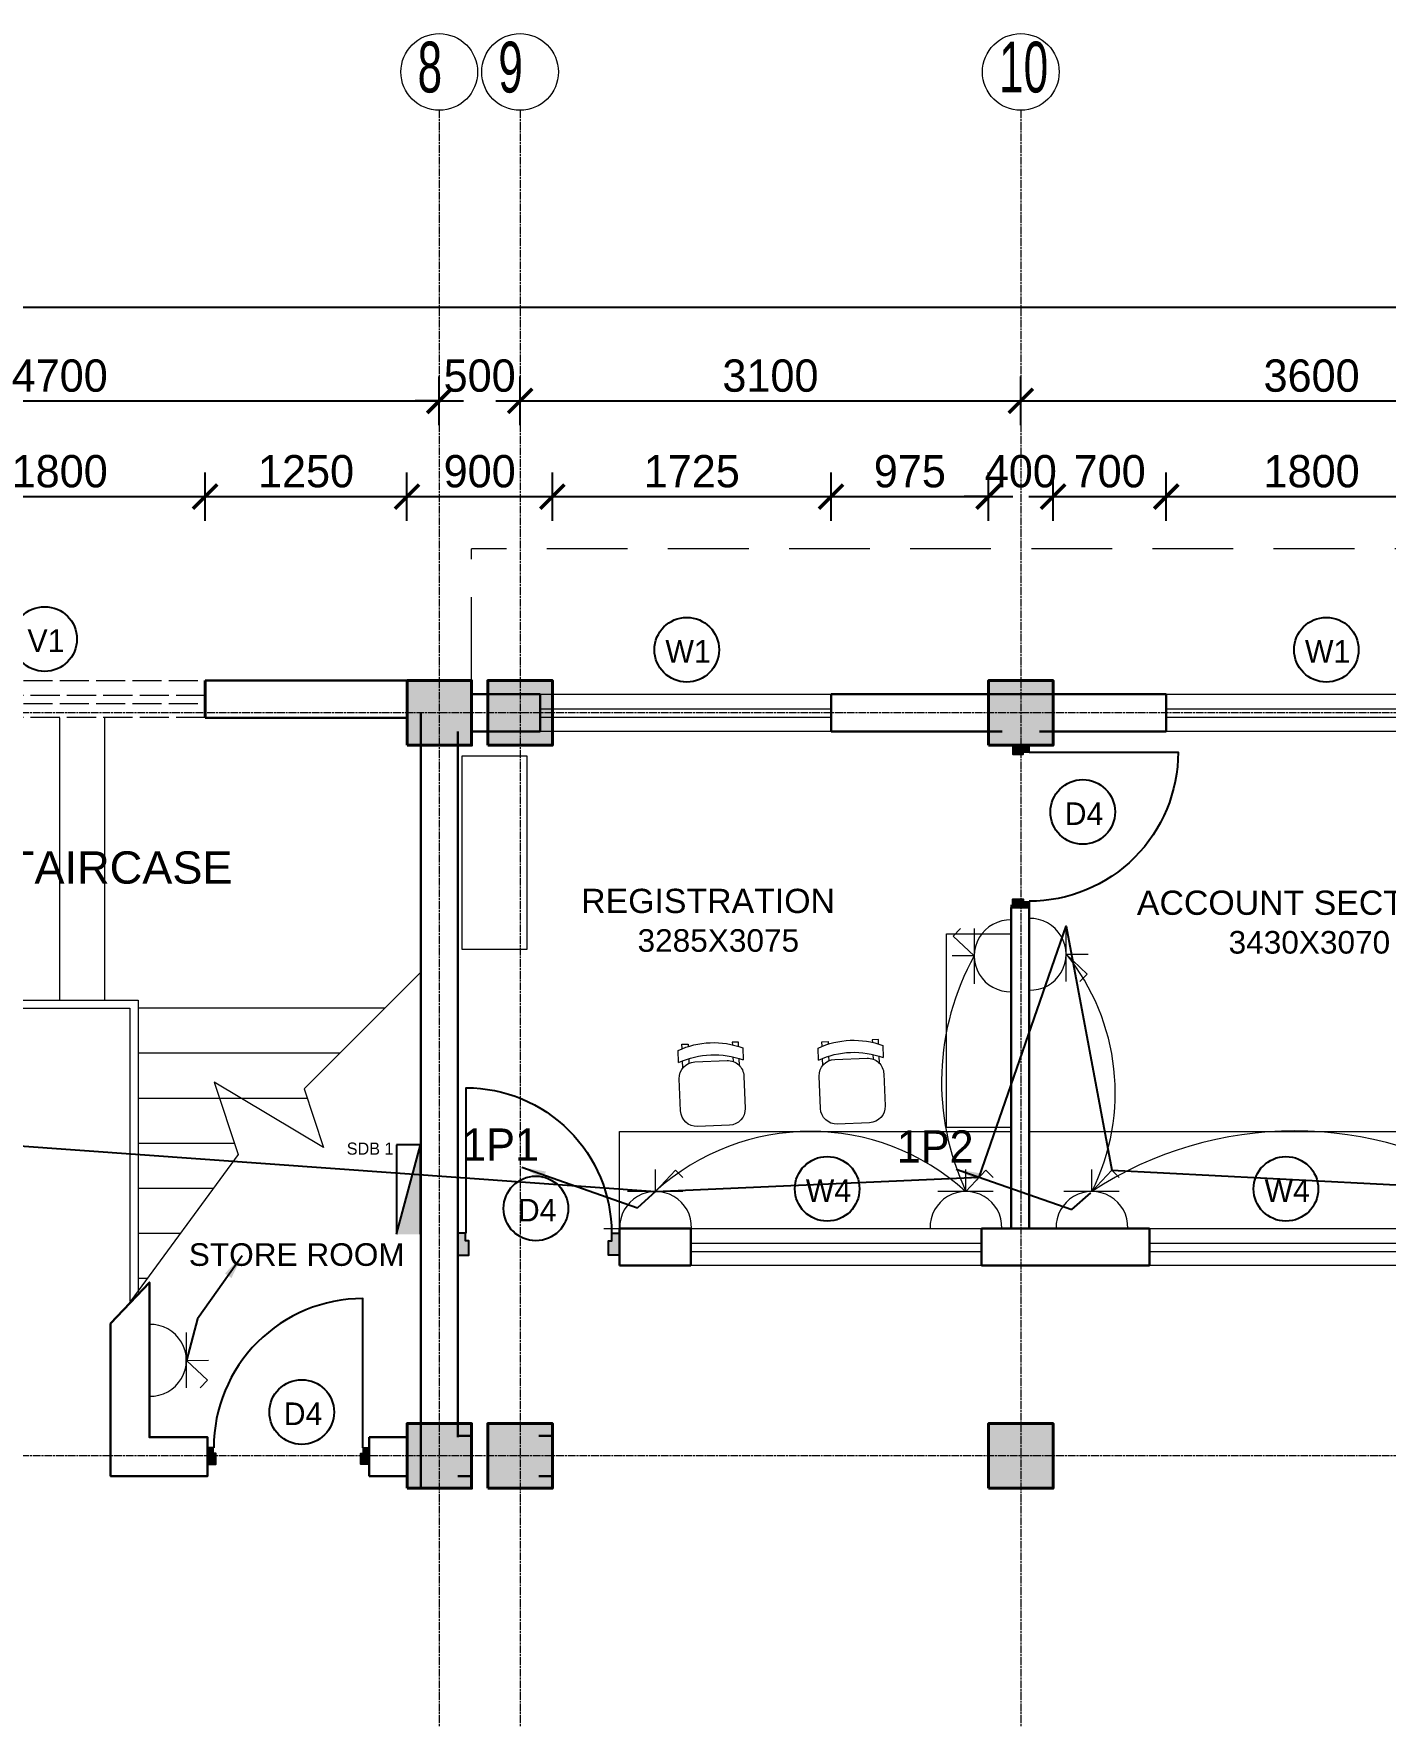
# Model space of a CAD drawing. Header units: inches. Extents: x -3071 to 2534411, y -17796 to 388172.
# Drawn here: x 1632490 to 1640858, y 306483 to 316900 of the extents above; entities that cross this region are included whole.
import ezdxf
from ezdxf.enums import TextEntityAlignment as Align

# ---------------------------------------------------------------- set-up
doc = ezdxf.new("R2010")
doc.units = ezdxf.units.IN
doc.header["$MEASUREMENT"] = 0
for name, pattern in [('ACAD_ISO08W100', [36, 24, -3, 6, -3]), ('DASHED', [0.75, 0.5, -0.25]), ('Hidden', [15, 12, -3])]:
    doc.linetypes.add(name, pattern=pattern)
for name, color, linetype, lineweight in [('001-Archi- door window elevation', 92, 'Continuous', 25), ('001-Archi-Opening Tags', 14, 'Continuous', 25), ('002-Archi- Opening', 90, 'Continuous', 25), ('4 DB BOXES', 3, 'Continuous', 25), ('5 DB BOXES', 3, 'Continuous', 25), ('A .09 overhang', 1, 'Continuous', 9), ('A .4 col', 5, 'Continuous', 40), ('A 0.09 Furniture', 30, 'Continuous', 5), ('A 0.13 dw', 3, 'Continuous', 13), ('A 0.13 IND DIM', 240, 'Continuous', 13), ('A 0.40 wall', 160, 'Continuous', 40), ('cen', 50, 'ACAD_ISO08W100', 5), ('DIM', 161, 'Continuous', 15), ('dotted line', 1, 'DASHED', 9), ('Grid Tag', 6, 'Continuous', 20), ('p1 walls stone outline', 4, 'Continuous', 30), ('Power Sockets City supply', 141, 'Continuous', 13), ('text', 7, 'Continuous', 25), ('v1 windows', 152, 'Continuous', 20)]:
    doc.layers.add(name, color=color, linetype=linetype, lineweight=lineweight)
doc.layers.add('Wires', color=1, linetype='Continuous')
doc.styles.add('AERIAL', font='arial.ttf', dxfattribs={"height": 10})
doc.styles.add('Archi 100', font='GOTHIC.TTF', dxfattribs={"height": 200})
doc.styles.add('CG', font='GOTHIC.TTF', dxfattribs={"height": 40})
doc.styles.get("Standard").update_dxf_attribs({"font": 'GOTHIC.TTF'})
doc.dimstyles.new('Archi 100', dxfattribs={"dimtxt": 200, "dimasz": 150, "dimexe": 150, "dimexo": 300, "dimgap": 50, "dimtad": 1, "dimdec": 0, "dimrnd": 5, "dimzin": 0, "dimdsep": 46, "dimtxsty": 'Archi 100', "dimblk": 'ARCHTICK', "dimcen": 0.09, "dimdle": 150, "dimclrd": 256, "dimclre": 256, "dimclrt": 256, "dimadec": 0, "dimazin": 0, "dimtfac": 1, "dimtdec": 0, "dimtix": 1, "dimtofl": 0, "dimtmove": 0, "dimatfit": 3, "dimfxl": 150, "dimfxlon": 1, "dimtolj": 1, "dimtzin": 0, "dimlwd": -1, "dimlwe": -1, "dimarcsym": 0})

# ---------------------------------------------------------------- blocks, each defined once
blk = doc.blocks.new('*U654')
at = {"ltscale": 100}
for points in [[(5, 50), (5, -50), (55, -50), (55, 15), (40, 15), (40, 50)], [(995, 50), (995, -50), (945, -50), (945, 15), (960, 15), (960, 50)]]:
    blk.add_hatch(color=256, dxfattribs=at).paths.add_polyline_path(points)
blk.add_lwpolyline([(43, 50), (43, 964, -0.414214), (957, 50)], format="xyb", dxfattribs=at)
for points in [[(5, 50), (5, -50), (55, -50), (55, 15), (40, 15), (40, 50)], [(995, 50), (995, -50), (945, -50), (945, 15), (960, 15), (960, 50)]]:
    blk.add_lwpolyline(points, close=True)
blk = doc.blocks.new('VENT 1800')
at = {"layer": 'A 0.13 dw', "linetype": 'Hidden', "ltscale": 15}
for p, q in [((165850, 199351), (167650, 199351)), ((167650, 199258), (165850, 199258)), ((165850, 199208), (167650, 199208)), ((167650, 199121), (165850, 199121))]:
    blk.add_line(p, q, dxfattribs=at)
at = {"layer": 'A 0.40 wall', "ltscale": 15}
for p, q in [((165850, 199121), (165850, 199351)), ((167650, 199351), (167650, 199121)), ((165850, 199258), (165850, 199208)), ((167650, 199208), (167650, 199258))]:
    blk.add_line(p, q, dxfattribs=at)
blk = doc.blocks.new('W2')
at = {"layer": 'A 0.13 dw'}
for points in [[(143910, 195589), (143910, 195359), (142110, 195359), (142110, 195589)], [(142110, 195446), (143910, 195446), (143910, 195496), (142110, 195496)]]:
    blk.add_lwpolyline(points, close=True, dxfattribs=at)
blk = doc.blocks.new('grid')
at = {"layer": 'Grid Tag', "linetype": 'Continuous', "ltscale": 30}
blk.add_circle((51, 48), 264, dxfattribs=at)
blk.add_attdef('GRID', (-143, -93), '', height=200)
blk = doc.blocks.new('chair ordinary plan')
at = {"linetype": 'Continuous'}
for p, q in [((100, 515), (-100, 515)), ((-200, 415), (-200, 215)), ((200, 215), (200, 415)), ((-200, 115), (-200, 40)), ((-100, 115), (100, 115)), ((200, 40), (200, 115))]:
    blk.add_line(p, q, dxfattribs=at)
for points in [[(-175, 149), (-175, 105)], [(-137, 94), (-137, 122)], [(137, 94), (137, 122)], [(175, 149), (175, 105)], [(-175, 30), (-175, 3), (-137, 3), (-137, 19)], [(175, 30), (175, 3), (137, 3), (137, 19)]]:
    blk.add_lwpolyline(points, dxfattribs=at)
for centre, radius, start, end in [((-100, 415), 100, 90, 180), ((100, 415), 100, 0, 90), ((-100, 215), 100, 180, 270), ((100, 215), 100, 270, 0), ((0, 595), 520, 247.3799, 292.6201), ((0, 520), 520, 247.3799, 292.6201)]:
    blk.add_arc(centre, radius, start, end, dxfattribs=at)
blk = doc.blocks.new('bench 0400 x 1200 plan')
at = {"color": 0, "linetype": 'Continuous'}
blk.add_lwpolyline([(1200, 0), (0, 0), (0, 400), (1200, 400)], close=True, dxfattribs=at)
blk = doc.blocks.new('*U681')
at = {"ltscale": 100}
for points in [[(5, 50), (5, -50), (55, -50), (55, 15), (40, 15), (40, 50)], [(995, 50), (995, -50), (945, -50), (945, 15), (960, 15), (960, 50)]]:
    blk.add_hatch(color=256, dxfattribs=at).paths.add_polyline_path(points)
blk.add_lwpolyline([(43, 50), (43, 964, -0.414214), (957, 50)], format="xyb", dxfattribs=at)
for points in [[(5, 50), (5, -50), (55, -50), (55, 15), (40, 15), (40, 50)], [(995, 50), (995, -50), (945, -50), (945, 15), (960, 15), (960, 50)]]:
    blk.add_lwpolyline(points, close=True)
blk = doc.blocks.new('*U718')
at = {"ltscale": 100}
for points in [[(5, 50), (5, -50), (55, -50), (55, 15), (40, 15), (40, 50)], [(745, 50), (745, -50), (695, -50), (695, 15), (710, 15), (710, 50)]]:
    blk.add_hatch(color=256, dxfattribs=at).paths.add_polyline_path(points)
blk.add_lwpolyline([(43, 50), (43, 716, -0.414214), (709, 50)], format="xyb", dxfattribs=at)
for points in [[(5, 50), (5, -50), (55, -50), (55, 15), (40, 15), (40, 50)], [(745, 50), (745, -50), (695, -50), (695, 15), (710, 15), (710, 50)]]:
    blk.add_lwpolyline(points, close=True)
blk = doc.blocks.new('window tag')
blk.add_circle((0, 0), 200)
at = {"style": 'Archi 100', "flags": 1}
for tag, p in [('WIDTH', (15, 174.5)), ('HEIGHT', (-4.5, -348.5))]:
    blk.add_attdef(tag, p, '', height=200, dxfattribs=at)
at = {"style": 'Archi 100'}
blk.add_attdef('SYMBOL', text='', height=200, dxfattribs=at).set_placement((8, -10.5), align=Align.MIDDLE_CENTER)
blk = doc.blocks.new('EWD')
at = {"layer": 'A 0.13 dw'}
for points in [[(1200362, 362216), (1200362, 361986), (1198562, 361986), (1198562, 362216)], [(1198562, 362073), (1200362, 362073), (1200362, 362123), (1198562, 362123)]]:
    blk.add_lwpolyline(points, close=True, dxfattribs=at)
blk = doc.blocks.new('_ArchTick')
at = {"color": 0, "linetype": 'ByBlock', "const_width": 0.15}
blk.add_lwpolyline([(-0.5, -0.5), (0.5, 0.5)], dxfattribs=at)
blk = doc.blocks.new('*D1318')
at = {"transparency": 16777216}
for p, q in [((1631751, 313884), (1631751, 314184)), ((1633551, 313884), (1633551, 314184)), ((1631601, 314034), (1633701, 314034))]:
    blk.add_line(p, q, dxfattribs=at)
at = {"layer": 'Defpoints', "color": 0, "transparency": 16777216}
for p in [(1633551, 314034), (1631751, 312895), (1633551, 312895)]:
    blk.add_point(p, dxfattribs=at)
at = {"transparency": 16777216, "xscale": 150, "yscale": 150, "zscale": 150, "rotation": 180}
blk.add_blockref('_ArchTick', (1631751, 314034), dxfattribs=at)
at = {"transparency": 16777216, "xscale": 150, "yscale": 150, "zscale": 150}
blk.add_blockref('_ArchTick', (1633551, 314034), dxfattribs=at)
at = {"transparency": 16777216, "insert": (1632651, 314190), "char_height": 200, "attachment_point": 5, "style": 'Archi 100'}
blk.add_mtext('\\A1;1800', dxfattribs=at)
blk = doc.blocks.new('*D1319')
at = {"transparency": 16777216}
for p, q in [((1633551, 313884), (1633551, 314184)), ((1634801, 313884), (1634801, 314184)), ((1633401, 314034), (1634951, 314034))]:
    blk.add_line(p, q, dxfattribs=at)
at = {"layer": 'Defpoints', "color": 0, "transparency": 16777216}
for p in [(1634801, 314034), (1633551, 312895), (1634801, 312895)]:
    blk.add_point(p, dxfattribs=at)
at = {"transparency": 16777216, "xscale": 150, "yscale": 150, "zscale": 150, "rotation": 180}
blk.add_blockref('_ArchTick', (1633551, 314034), dxfattribs=at)
at = {"transparency": 16777216, "xscale": 150, "yscale": 150, "zscale": 150}
blk.add_blockref('_ArchTick', (1634801, 314034), dxfattribs=at)
at = {"transparency": 16777216, "insert": (1634176, 314190), "char_height": 200, "attachment_point": 5, "style": 'Archi 100'}
blk.add_mtext('\\A1;1250', dxfattribs=at)
blk = doc.blocks.new('*D1320')
at = {"transparency": 16777216}
for p, q in [((1634801, 313884), (1634801, 314184)), ((1635701, 313884), (1635701, 314184)), ((1634651, 314034), (1635851, 314034))]:
    blk.add_line(p, q, dxfattribs=at)
at = {"layer": 'Defpoints', "color": 0, "transparency": 16777216}
for p in [(1635701, 314034), (1634801, 312895), (1635701, 312895)]:
    blk.add_point(p, dxfattribs=at)
at = {"transparency": 16777216, "xscale": 150, "yscale": 150, "zscale": 150, "rotation": 180}
blk.add_blockref('_ArchTick', (1634801, 314034), dxfattribs=at)
at = {"transparency": 16777216, "xscale": 150, "yscale": 150, "zscale": 150}
blk.add_blockref('_ArchTick', (1635701, 314034), dxfattribs=at)
at = {"transparency": 16777216, "insert": (1635251, 314190), "char_height": 200, "attachment_point": 5, "style": 'Archi 100'}
blk.add_mtext('\\A1;900', dxfattribs=at)
blk = doc.blocks.new('*D1321')
at = {"transparency": 16777216}
for p, q in [((1635701, 313884), (1635701, 314184)), ((1637426, 313884), (1637426, 314184)), ((1635551, 314034), (1637576, 314034))]:
    blk.add_line(p, q, dxfattribs=at)
at = {"layer": 'Defpoints', "color": 0, "transparency": 16777216}
for p in [(1637426, 314034), (1635701, 312895), (1637426, 312810)]:
    blk.add_point(p, dxfattribs=at)
at = {"transparency": 16777216, "xscale": 150, "yscale": 150, "zscale": 150, "rotation": 180}
blk.add_blockref('_ArchTick', (1635701, 314034), dxfattribs=at)
at = {"transparency": 16777216, "xscale": 150, "yscale": 150, "zscale": 150}
blk.add_blockref('_ArchTick', (1637426, 314034), dxfattribs=at)
at = {"transparency": 16777216, "insert": (1636564, 314190), "char_height": 200, "attachment_point": 5, "style": 'Archi 100'}
blk.add_mtext('\\A1;1725', dxfattribs=at)
blk = doc.blocks.new('*D1322')
at = {"transparency": 16777216}
for p, q in [((1637426, 313884), (1637426, 314184)), ((1638401, 313884), (1638401, 314184)), ((1637276, 314034), (1638551, 314034))]:
    blk.add_line(p, q, dxfattribs=at)
at = {"layer": 'Defpoints', "color": 0, "transparency": 16777216}
for p in [(1638401, 314034), (1638401, 312895), (1637426, 312810)]:
    blk.add_point(p, dxfattribs=at)
at = {"transparency": 16777216, "xscale": 150, "yscale": 150, "zscale": 150, "rotation": 180}
blk.add_blockref('_ArchTick', (1637426, 314034), dxfattribs=at)
at = {"transparency": 16777216, "xscale": 150, "yscale": 150, "zscale": 150}
blk.add_blockref('_ArchTick', (1638401, 314034), dxfattribs=at)
at = {"transparency": 16777216, "insert": (1637914, 314190), "char_height": 200, "attachment_point": 5, "style": 'Archi 100'}
blk.add_mtext('\\A1;975', dxfattribs=at)
blk = doc.blocks.new('*D1323')
at = {"transparency": 16777216}
for p, q in [((1638401, 313884), (1638401, 314184)), ((1638801, 313884), (1638801, 314184)), ((1638401, 314034), (1638251, 314034)), ((1638801, 314034), (1638951, 314034))]:
    blk.add_line(p, q, dxfattribs=at)
at = {"layer": 'Defpoints', "color": 0, "transparency": 16777216}
for p in [(1638801, 314034), (1638401, 312895), (1638801, 312895)]:
    blk.add_point(p, dxfattribs=at)
at = {"transparency": 16777216, "xscale": 150, "yscale": 150, "zscale": 150}
blk.add_blockref('_ArchTick', (1638401, 314034), dxfattribs=at)
at = {"transparency": 16777216, "xscale": 150, "yscale": 150, "zscale": 150, "rotation": 180}
blk.add_blockref('_ArchTick', (1638801, 314034), dxfattribs=at)
at = {"transparency": 16777216, "insert": (1638601, 314190), "char_height": 200, "attachment_point": 5, "style": 'Archi 100'}
blk.add_mtext('\\A1;400', dxfattribs=at)
blk = doc.blocks.new('*D1324')
at = {"transparency": 16777216}
for p, q in [((1638801, 313884), (1638801, 314184)), ((1639501, 313884), (1639501, 314184)), ((1638651, 314034), (1639651, 314034))]:
    blk.add_line(p, q, dxfattribs=at)
at = {"layer": 'Defpoints', "color": 0, "transparency": 16777216}
for p in [(1639501, 314034), (1638801, 312895), (1639501, 312810)]:
    blk.add_point(p, dxfattribs=at)
at = {"transparency": 16777216, "xscale": 150, "yscale": 150, "zscale": 150, "rotation": 180}
blk.add_blockref('_ArchTick', (1638801, 314034), dxfattribs=at)
at = {"transparency": 16777216, "xscale": 150, "yscale": 150, "zscale": 150}
blk.add_blockref('_ArchTick', (1639501, 314034), dxfattribs=at)
at = {"transparency": 16777216, "insert": (1639151, 314190), "char_height": 200, "attachment_point": 5, "style": 'Archi 100'}
blk.add_mtext('\\A1;700', dxfattribs=at)
blk = doc.blocks.new('*D1325')
at = {"transparency": 16777216}
for p, q in [((1639501, 313884), (1639501, 314184)), ((1641301, 313884), (1641301, 314184)), ((1639351, 314034), (1641451, 314034))]:
    blk.add_line(p, q, dxfattribs=at)
at = {"layer": 'Defpoints', "color": 0, "transparency": 16777216}
for p in [(1641301, 314034), (1639501, 312810), (1641301, 312810)]:
    blk.add_point(p, dxfattribs=at)
at = {"transparency": 16777216, "xscale": 150, "yscale": 150, "zscale": 150, "rotation": 180}
blk.add_blockref('_ArchTick', (1639501, 314034), dxfattribs=at)
at = {"transparency": 16777216, "xscale": 150, "yscale": 150, "zscale": 150}
blk.add_blockref('_ArchTick', (1641301, 314034), dxfattribs=at)
at = {"transparency": 16777216, "insert": (1640401, 314190), "char_height": 200, "attachment_point": 5, "style": 'Archi 100'}
blk.add_mtext('\\A1;1800', dxfattribs=at)
blk = doc.blocks.new('*D1338')
at = {"transparency": 16777216}
for p, q in [((1630301, 314477), (1630301, 314777)), ((1635001, 314477), (1635001, 314777)), ((1630151, 314627), (1635151, 314627))]:
    blk.add_line(p, q, dxfattribs=at)
at = {"layer": 'Defpoints', "color": 0, "transparency": 16777216}
for p in [(1635001, 314627), (1630301, 312895), (1635001, 312895)]:
    blk.add_point(p, dxfattribs=at)
at = {"transparency": 16777216, "xscale": 150, "yscale": 150, "zscale": 150, "rotation": 180}
blk.add_blockref('_ArchTick', (1630301, 314627), dxfattribs=at)
at = {"transparency": 16777216, "xscale": 150, "yscale": 150, "zscale": 150}
blk.add_blockref('_ArchTick', (1635001, 314627), dxfattribs=at)
at = {"transparency": 16777216, "insert": (1632651, 314782), "char_height": 200, "attachment_point": 5, "style": 'Archi 100'}
blk.add_mtext('\\A1;4700', dxfattribs=at)
blk = doc.blocks.new('*D1339')
at = {"transparency": 16777216}
for p, q in [((1635001, 314477), (1635001, 314777)), ((1635501, 314477), (1635501, 314777)), ((1635001, 314627), (1634851, 314627)), ((1635501, 314627), (1635651, 314627))]:
    blk.add_line(p, q, dxfattribs=at)
at = {"layer": 'Defpoints', "color": 0, "transparency": 16777216}
for p in [(1635501, 314627), (1635001, 312895), (1635501, 312895)]:
    blk.add_point(p, dxfattribs=at)
at = {"transparency": 16777216, "xscale": 150, "yscale": 150, "zscale": 150}
blk.add_blockref('_ArchTick', (1635001, 314627), dxfattribs=at)
at = {"transparency": 16777216, "xscale": 150, "yscale": 150, "zscale": 150, "rotation": 180}
blk.add_blockref('_ArchTick', (1635501, 314627), dxfattribs=at)
at = {"transparency": 16777216, "insert": (1635251, 314782), "char_height": 200, "attachment_point": 5, "style": 'Archi 100'}
blk.add_mtext('\\A1;500', dxfattribs=at)
blk = doc.blocks.new('*D1340')
at = {"transparency": 16777216}
for p, q in [((1635501, 314477), (1635501, 314777)), ((1638601, 314477), (1638601, 314777)), ((1635351, 314627), (1638751, 314627))]:
    blk.add_line(p, q, dxfattribs=at)
at = {"layer": 'Defpoints', "color": 0, "transparency": 16777216}
for p in [(1638601, 314627), (1635501, 312895), (1638601, 312895)]:
    blk.add_point(p, dxfattribs=at)
at = {"transparency": 16777216, "xscale": 150, "yscale": 150, "zscale": 150, "rotation": 180}
blk.add_blockref('_ArchTick', (1635501, 314627), dxfattribs=at)
at = {"transparency": 16777216, "xscale": 150, "yscale": 150, "zscale": 150}
blk.add_blockref('_ArchTick', (1638601, 314627), dxfattribs=at)
at = {"transparency": 16777216, "insert": (1637051, 314782), "char_height": 200, "attachment_point": 5, "style": 'Archi 100'}
blk.add_mtext('\\A1;3100', dxfattribs=at)
blk = doc.blocks.new('*D1341')
at = {"transparency": 16777216}
for p, q in [((1638601, 314477), (1638601, 314777)), ((1642201, 314477), (1642201, 314777)), ((1638451, 314627), (1642351, 314627))]:
    blk.add_line(p, q, dxfattribs=at)
at = {"layer": 'Defpoints', "color": 0, "transparency": 16777216}
for p in [(1642201, 314627), (1638601, 312895), (1642201, 312898)]:
    blk.add_point(p, dxfattribs=at)
at = {"transparency": 16777216, "xscale": 150, "yscale": 150, "zscale": 150, "rotation": 180}
blk.add_blockref('_ArchTick', (1638601, 314627), dxfattribs=at)
at = {"transparency": 16777216, "xscale": 150, "yscale": 150, "zscale": 150}
blk.add_blockref('_ArchTick', (1642201, 314627), dxfattribs=at)
at = {"transparency": 16777216, "insert": (1640401, 314782), "char_height": 200, "attachment_point": 5, "style": 'Archi 100'}
blk.add_mtext('\\A1;3600', dxfattribs=at)
blk = doc.blocks.new('*D1281')
at = {"transparency": 16777216}
for p, q in [((1610551, 315057), (1610551, 315357)), ((1649601, 315057), (1649601, 315357)), ((1610401, 315207), (1649751, 315207))]:
    blk.add_line(p, q, dxfattribs=at)
at = {"layer": 'Defpoints', "color": 0, "transparency": 16777216}
for p in [(1649601, 315207), (1610551, 312895), (1649601, 312895)]:
    blk.add_point(p, dxfattribs=at)
at = {"transparency": 16777216, "xscale": 150, "yscale": 150, "zscale": 150, "rotation": 180}
blk.add_blockref('_ArchTick', (1610551, 315207), dxfattribs=at)
at = {"transparency": 16777216, "xscale": 150, "yscale": 150, "zscale": 150}
blk.add_blockref('_ArchTick', (1649601, 315207), dxfattribs=at)
at = {"transparency": 16777216, "insert": (1630076, 315362), "char_height": 200, "attachment_point": 5, "style": 'Archi 100'}
blk.add_mtext('\\A1;39050', dxfattribs=at)
blk = doc.blocks.new('*D1398')
at = {"transparency": 16777216}
for p, q in [((1652081, 312895), (1652081, 313045)), ((1651931, 312895), (1652231, 312895)), ((1651931, 312514), (1652231, 312514)), ((1652081, 312514), (1652081, 312364))]:
    blk.add_line(p, q, dxfattribs=at)
at = {"layer": 'Defpoints', "color": 0, "transparency": 16777216}
for p in [(1649601, 312895), (0, 312514), (1652081, 312514)]:
    blk.add_point(p, dxfattribs=at)
at = {"transparency": 16777216, "xscale": 150, "yscale": 150, "zscale": 150}
for p, rotation in [((1652081, 312895), 270), ((1652081, 312514), 90)]:
    blk.add_blockref('_ArchTick', p, dxfattribs=dict(at, rotation=rotation))
at = {"transparency": 16777216, "insert": (1651926, 312705), "char_height": 200, "attachment_point": 5, "rotation": 90, "style": 'Archi 100'}
blk.add_mtext('\\A1;380', dxfattribs=at)
blk = doc.blocks.new('*D1399')
at = {"transparency": 16777216}
for p, q in [((2480, 312664), (2480, 308145)), ((2330, 312514), (2630, 312514)), ((2630, 308295), (2330, 308295))]:
    blk.add_line(p, q, dxfattribs=at)
at = {"layer": 'Defpoints', "color": 0, "transparency": 16777216}
for p in [(0, 312514), (2480, 308295), (1649601, 308295)]:
    blk.add_point(p, dxfattribs=at)
at = {"transparency": 16777216, "xscale": 150, "yscale": 150, "zscale": 150}
for p, rotation in [((2480, 312514), 90), ((2480, 308295), 270)]:
    blk.add_blockref('_ArchTick', p, dxfattribs=dict(at, rotation=rotation))
at = {"transparency": 16777216, "insert": (2325, 310405), "char_height": 200, "attachment_point": 5, "rotation": 90, "style": 'Archi 100'}
blk.add_mtext('\\A1;4220', dxfattribs=at)
blk = doc.blocks.new('*D1627')
at = {"transparency": 16777216}
for p, q in [((1765924, 312897), (1765924, 313047)), ((1765774, 312897), (1766074, 312897)), ((1765774, 312516), (1766074, 312516)), ((1765924, 312516), (1765924, 312366))]:
    blk.add_line(p, q, dxfattribs=at)
at = {"layer": 'Defpoints', "color": 0, "transparency": 16777216}
for p in [(1764300, 312897), (0, 312516), (1765924, 312516)]:
    blk.add_point(p, dxfattribs=at)
at = {"transparency": 16777216, "xscale": 150, "yscale": 150, "zscale": 150}
for p, rotation in [((1765924, 312897), 270), ((1765924, 312516), 90)]:
    blk.add_blockref('_ArchTick', p, dxfattribs=dict(at, rotation=rotation))
at = {"transparency": 16777216, "insert": (1765769, 312706), "char_height": 200, "attachment_point": 5, "rotation": 90, "style": 'Archi 100'}
blk.add_mtext('\\A1;380', dxfattribs=at)
blk = doc.blocks.new('*D1628')
at = {"transparency": 16777216}
for p, q in [((1623, 312666), (1623, 308147)), ((1473, 312516), (1773, 312516)), ((1773, 308297), (1473, 308297))]:
    blk.add_line(p, q, dxfattribs=at)
at = {"layer": 'Defpoints', "color": 0, "transparency": 16777216}
for p in [(0, 312516), (1623, 308297), (1764300, 308297)]:
    blk.add_point(p, dxfattribs=at)
at = {"transparency": 16777216, "xscale": 150, "yscale": 150, "zscale": 150}
for p, rotation in [((1623, 312516), 90), ((1623, 308297), 270)]:
    blk.add_blockref('_ArchTick', p, dxfattribs=dict(at, rotation=rotation))
at = {"transparency": 16777216, "insert": (1468, 310406), "char_height": 200, "attachment_point": 5, "rotation": 90, "style": 'Archi 100'}
blk.add_mtext('\\A1;4220', dxfattribs=at)
blk = doc.blocks.new('15A N soc')
at = {"layer": 'Power Sockets City supply', "color": 244, "lineweight": 13, "true_color": 0x991b1e}
for p, q in [((52222.5612, 99516.2064), (52222.5611, 99516.2603)), ((52222.5612, 99516.2064), (52222.6099, 99516.2585)), ((52222.6099, 99516.2585), (52222.6282, 99516.2401)), ((52222.6282, 99516.2064), (52222.4926, 99516.2064)), ((52222.4338, 99516.1156), (52222.6863, 99516.1156))]:
    blk.add_line(p, q, dxfattribs=at)
blk.add_arc((52222.5612, 99516.1182), 0.0881, 358.32, 181.68, dxfattribs=at)
blk = doc.blocks.new('FDB')
at = {"layer": '4 DB BOXES'}
blk.add_hatch(color=256, dxfattribs=at).paths.add_polyline_path([(-65075.48, -197982.42), (-65075.48, -197977), (-65095.76, -197982.42)])
for p, q in [((-65095.76, -197982.42), (-65095.76, -197977)), ((-65095.76, -197977), (-65075.48, -197977)), ((-65075.48, -197977), (-65095.76, -197982.42)), ((-65075.48, -197982.42), (-65095.76, -197982.42))]:
    blk.add_line(p, q, dxfattribs=at)

msp = doc.modelspace()

# ---------------------------------------------------------------- hatches: boundary and pattern name
at = {"layer": 'A .4 col', "linetype": 'Continuous'}
h = msp.add_hatch(color=256, dxfattribs=at)
h.dxf.hatch_style = 1
h.paths.add_polyline_path([(1634801.17, 312495.24), (1635201.17, 312495.24), (1635201.17, 312895.24), (1634801.17, 312895.24)])
h = msp.add_hatch(color=256, dxfattribs=at)
h.dxf.hatch_style = 1
h.paths.add_polyline_path([(1635301.17, 312495.24), (1635701.17, 312495.24), (1635701.17, 312895.24), (1635301.17, 312895.24)])
h = msp.add_hatch(color=256, dxfattribs=at)
h.dxf.hatch_style = 1
h.paths.add_polyline_path([(1638401.17, 312495.24), (1638801.17, 312495.24), (1638801.17, 312895.24), (1638401.17, 312895.24)])
h = msp.add_hatch(color=256, dxfattribs=at)
h.dxf.hatch_style = 1
h.paths.add_polyline_path([(1634801.17, 307895.24), (1635201.17, 307895.24), (1635201.17, 308295.24), (1634801.17, 308295.24)])
h = msp.add_hatch(color=256, dxfattribs=at)
h.dxf.hatch_style = 1
h.paths.add_polyline_path([(1635301.17, 307895.24), (1635701.17, 307895.24), (1635701.17, 308295.24), (1635301.17, 308295.24)])
h = msp.add_hatch(color=256, dxfattribs=at)
h.dxf.hatch_style = 1
h.paths.add_polyline_path([(1638401.17, 307895.24), (1638801.17, 307895.24), (1638801.17, 308295.24), (1638401.17, 308295.24)])

# ---------------------------------------------------------------- linework, layer by layer
at = {"layer": 'A .09 overhang', "ltscale": 20}
msp.add_line((1635201.17, 312896.01), (1635201.17, 313411.01), dxfattribs=at)
at = {"layer": 'A .4 col', "linetype": 'Continuous'}
for points in [[(1634801.17, 312495.24), (1635201.17, 312495.24), (1635201.17, 312895.24), (1634801.17, 312895.24)], [(1635301.17, 312495.24), (1635701.17, 312495.24), (1635701.17, 312895.24), (1635301.17, 312895.24)], [(1638401.17, 312495.24), (1638801.17, 312495.24), (1638801.17, 312895.24), (1638401.17, 312895.24)], [(1634801.17, 307895.24), (1635201.17, 307895.24), (1635201.17, 308295.24), (1634801.17, 308295.24)], [(1635301.17, 307895.24), (1635701.17, 307895.24), (1635701.17, 308295.24), (1635301.17, 308295.24)], [(1638401.17, 307895.24), (1638801.17, 307895.24), (1638801.17, 308295.24), (1638401.17, 308295.24)]]:
    msp.add_lwpolyline(points, close=True, dxfattribs=at)
at = {"layer": 'A 0.09 Furniture', "linetype": 'Continuous'}
for p, q in [((1636115.88, 310103.72), (1638541.84, 310103.72)), ((1636115.88, 309503.72), (1636115.88, 310103.72)), ((1638651.84, 310103.72), (1642188.9, 310103.72))]:
    msp.add_line(p, q, dxfattribs=at)
at = {"layer": 'cen', "ltscale": 2}
for p, q in [((1635001.17, 316425.62), (1635001.17, 291340.6)), ((1635501.17, 316425.62), (1635501.17, 291340.6)), ((1638601.17, 316425.62), (1638601.17, 291340.6)), ((1653916.17, 312695.24), (1606236.17, 312695.24)), ((1653916.17, 308095.24), (1606236.17, 308095.24))]:
    msp.add_line(p, q, dxfattribs=at)
at = {"layer": 'Defpoints'}
msp.add_lwpolyline([(1629957.24, 310190.59), (1636340.05, 309732.66), (1638343.52, 309820.92), (1638880.79, 311373.84), (1639164.05, 309864.34), (1641722.32, 309732.66), (1643813.67, 308397.6), (1645801.17, 307895.24), (1647560.56, 307610.24), (1648353.77, 300939.19), (1646207.79, 301703.02), (1644234.94, 300716.77), (1643929.64, 304850.68), (1640757.59, 301778.01), (1638204.87, 301070.87), (1638601.17, 303943.04), (1636481.01, 303130.32), (1624661.33, 302570.23)], dxfattribs=at)
at = {"layer": 'DIM', "ltscale": 20}
for p, q in [((1632651.17, 310916.49), (1632651.17, 312665.24)), ((1632930.17, 310916.49), (1632930.17, 312665.24)), ((1634662.42, 310866.49), (1633136.17, 310866.49)), ((1634383.42, 310587.49), (1633136.17, 310587.49)), ((1634183.14, 310308.49), (1633136.17, 310308.49)), ((1633732.97, 310029.49), (1633136.17, 310029.49)), ((1633602.28, 309750.49), (1633136.17, 309750.49)), ((1633397.61, 309471.49), (1633136.17, 309471.49)), ((1633192.94, 309192.49), (1633136.17, 309192.49))]:
    msp.add_line(p, q, dxfattribs=at)
at = {"layer": 'DIM'}
for p, q in [((1632166.17, 310916.49), (1633136.17, 310916.49)), ((1632216.17, 310866.49), (1633086.17, 310866.49)), ((1633086.17, 310866.49), (1633086.17, 309053.05)), ((1633136.17, 310916.49), (1633136.17, 309106.14))]:
    msp.add_line(p, q, dxfattribs=at)
at = {"layer": 'DIM', "ltscale": 20}
msp.add_lwpolyline([(1634886.17, 311090.24), (1634163.65, 310367.73), (1634283.17, 310004.42), (1633606.31, 310409.46), (1633756.08, 309960.15), (1633069.28, 309023.91)], dxfattribs=at)
at = {"layer": 'dotted line', "ltscale": 1000}
for p in [(1650416.17, 313711.02), (1635201.17, 312896.01)]:
    msp.add_line(p, (1635201.17, 313711.02), dxfattribs=at)
at = {"layer": 'p1 walls stone outline'}
for p, q in [((1635001.17, 312895.24), (1633551.19, 312895.24)), ((1635626.15, 312810.24), (1635201.17, 312810.24)), ((1635626.15, 312810.24), (1635626.15, 312580.24)), ((1639501.23, 312810.24), (1637426.03, 312810.24)), ((1637426.03, 312810.24), (1637426.03, 312580.24)), ((1639501.23, 312810.24), (1639501.23, 312580.24)), ((1634801.17, 312665.24), (1633551.19, 312665.24)), ((1634886.17, 312695.24), (1634886.17, 307895.24)), ((1635116.17, 312580.24), (1635115.77, 308210.24)), ((1635626.15, 312580.24), (1635201.17, 312580.24)), ((1638486.17, 312580.24), (1637426.03, 312580.24)), ((1639501.23, 312580.24), (1638716.17, 312580.24)), ((1638541.84, 311490.44), (1638541.84, 309503.72)), ((1638651.84, 311490.44), (1638541.84, 311490.44)), ((1638651.84, 311490.44), (1638651.84, 309503.72)), ((1636558.36, 309503.71), (1636115.88, 309503.71)), ((1636115.88, 309503.71), (1636115.88, 309273.71)), ((1636558.36, 309503.71), (1636558.36, 309273.71)), ((1638358.36, 309503.72), (1639398.17, 309503.72)), ((1638358.36, 309503.72), (1638358.36, 309273.72)), ((1639398.17, 309503.72), (1639398.17, 309273.71)), ((1636115.88, 309273.72), (1636558.36, 309273.72)), ((1638358.36, 309273.72), (1639398.17, 309273.72)), ((1634566.12, 308210.24), (1634801.17, 308210.24)), ((1634566.12, 308210.24), (1634566.12, 307970.24)), ((1635201.17, 308220.24), (1635116.17, 308220.24)), ((1635701.17, 308220.24), (1635616.17, 308220.24)), ((1634566.12, 307970.24), (1634801.17, 307970.24)), ((1635201.17, 307970.24), (1635116.17, 307970.24)), ((1635701.17, 307970.24), (1635616.17, 307970.24))]:
    msp.add_line(p, q, dxfattribs=at)
msp.add_lwpolyline([(1632966.17, 308914.03), (1632966.17, 307970.24), (1633566.12, 307970.24), (1633566.12, 308210.24), (1633206.17, 308210.24), (1633206.17, 309168.85)], close=True, dxfattribs=at)
at = {"layer": 'Wires', "color": 2, "lineweight": 9}
for centre, radius, start, end in [((1639710.63, 310411.15), 1600.46, 150.848412, 205.083125), ((1637821.21, 310343.45), 1364.23, 333.402815, 39.042309), ((1637298.51, 308676.19), 1427.84, 47.723396, 132.276604), ((1640296.16, 307816.28), 2290.8, 56.778055, 123.221579)]:
    msp.add_arc(centre, radius, start, end, dxfattribs=at)

# ---------------------------------------------------------------- block references
ref = msp.add_blockref('grid', (1634954.94, 316619.81), dxfattribs=dict(xscale=0.8987445155798923, yscale=0.8987445155798923, zscale=0.8987445155798923))
ref.add_attrib('GRID', '8', (1634866.41, 316536.03), dxfattribs={"height": 314.56, "width": 0.65})
ref = msp.add_blockref('grid', (1635454.94, 316619.81), dxfattribs=dict(xscale=0.8987445155798923, yscale=0.8987445155798923, zscale=0.8987445155798923))
ref.add_attrib('GRID', '9', (1635366.41, 316536.03), dxfattribs={"height": 314.56, "width": 0.65})
ref = msp.add_blockref('grid', (1638554.94, 316619.81), dxfattribs=dict(xscale=0.8987445155798923, yscale=0.8987445155798923, zscale=0.8987445155798923))
ref.add_attrib('GRID', '10', (1638466.41, 316536.03), dxfattribs={"height": 314.561, "width": 0.65})
at = {"layer": '001-Archi- door window elevation', "color": 2}
for p in [(437996.47, -52712.54), (440836.28, -52712.54)]:
    msp.add_blockref('EWD', p, dxfattribs=at)
at = {"layer": '001-Archi-Opening Tags'}
ref = msp.add_blockref('window tag', (1632557.96, 313152.32), dxfattribs=at)
ref.add_attrib('SYMBOL', 'V1', dxfattribs={"layer": '0', "height": 140, "style": 'CG'}).set_placement((1632565.96, 313141.82), align=Align.MIDDLE_CENTER)
ref = msp.add_blockref('window tag', (1636532.9, 313086.04), dxfattribs=at)
ref.add_attrib('SYMBOL', 'W1', dxfattribs={"layer": '0', "height": 140, "style": 'CG'}).set_placement((1636540.9, 313075.54), align=Align.MIDDLE_CENTER)
ref = msp.add_blockref('window tag', (1640492.33, 313086.04), dxfattribs=at)
ref.add_attrib('SYMBOL', 'W1', dxfattribs={"layer": '0', "height": 140, "style": 'CG'}).set_placement((1640500.33, 313075.54), align=Align.MIDDLE_CENTER)
ref = msp.add_blockref('window tag', (1638984.29, 312081.78), dxfattribs=at)
ref.add_attrib('SYMBOL', 'D4', dxfattribs={"layer": '0', "height": 140, "style": 'CG'}).set_placement((1638992.29, 312071.28), align=Align.MIDDLE_CENTER)
ref = msp.add_blockref('window tag', (1637402.2, 309748.41), dxfattribs=at)
ref.add_attrib('SYMBOL', 'W4', dxfattribs={"layer": '0', "height": 140, "style": 'CG'}).set_placement((1637410.2, 309737.91), align=Align.MIDDLE_CENTER)
ref = msp.add_blockref('window tag', (1640242.02, 309748.41), dxfattribs=at)
ref.add_attrib('SYMBOL', 'W4', dxfattribs={"layer": '0', "height": 140, "style": 'CG'}).set_placement((1640250.02, 309737.91), align=Align.MIDDLE_CENTER)
ref = msp.add_blockref('window tag', (1635598.85, 309627.04), dxfattribs=at)
ref.add_attrib('SYMBOL', 'D4', dxfattribs={"layer": '0', "height": 140, "style": 'CG'}).set_placement((1635606.85, 309616.54), align=Align.MIDDLE_CENTER)
ref = msp.add_blockref('window tag', (1634149.4, 308366.53), dxfattribs=at)
ref.add_attrib('SYMBOL', 'D4', dxfattribs={"layer": '0', "height": 140, "style": 'CG'}).set_placement((1634157.4, 308356.03), align=Align.MIDDLE_CENTER)
at = {"layer": '002-Archi- Opening', "xscale": 1.009854861427417, "yscale": 1.009854861427417, "zscale": 1.009854861427417, "rotation": 270}
msp.add_blockref('*U681', (1638601.17, 312495.24), dxfattribs=at)
at = {"layer": '002-Archi- Opening'}
for name, p, xscale, yscale, zscale in [('*U718', (1635109.12, 309406.34), 1.351351351346239, 1.351351351346239, 1.351351351346239), ('*U654', (1634571.17, 308095.24), -1.010101010106155, 1.01010101010101, 1.01010101010101)]:
    msp.add_blockref(name, p, dxfattribs=dict(at, xscale=xscale, yscale=yscale, zscale=zscale))
at = {"layer": '5 DB BOXES', "xscale": -27.26879209834785, "yscale": 27.26879211394649, "zscale": 27.26879210264321, "rotation": 90}
msp.add_blockref('FDB', (-3763857.44, -1465062.45), dxfattribs=at)
at = {"layer": 'A 0.09 Furniture', "linetype": 'Continuous', "rotation": 270}
for p in [(1635142.77, 312429.59), (1638141.84, 311327.98)]:
    msp.add_blockref('bench 0400 x 1200 plan', p, dxfattribs=at)
at = {"layer": 'A 0.09 Furniture', "linetype": 'Continuous', "xscale": -1, "rotation": 182.2830288970792}
for p in [(1636677.94, 310653.33), (1637544.32, 310668.25)]:
    msp.add_blockref('chair ordinary plan', p, dxfattribs=at)
at = {"layer": 'A 0.13 IND DIM'}
msp.add_blockref('W2', (1493515.88, 117221.64), dxfattribs=at)
at = {"layer": 'p1 walls stone outline'}
msp.add_blockref('VENT 1800', (1465901.09, 113544.53), dxfattribs=at)
at = {"layer": 'Power Sockets City supply', "lineweight": 0, "xscale": 2523.339306174504, "yscale": 2523.339306174504, "zscale": 2523.339306174504}
for p, rotation in [((252751468, -131464050.57), 90), ((-249474274.32, 132086442.06), 270), ((-249479720, 132083927.96), 270)]:
    msp.add_blockref('15A N soc', p, dxfattribs=dict(at, rotation=rotation))
for p in [(-130138901.29, -250803422.45), (-130136980.24, -250803422.45), (-130136200.26, -250803422.45)]:
    msp.add_blockref('15A N soc', p, dxfattribs=at)
at = {"layer": 'v1 windows'}
msp.add_blockref('W2', (1497390.96, 117221.64), dxfattribs=at)

# ---------------------------------------------------------------- texts
at = {"layer": 'text', "attachment_point": 1, "style": 'AERIAL'}
for s, insert, char_height, width in [('MAIN STAIRCASE', (1631361.64, 311837.86), 200, 14192.8258), ('REGISTRATION\\P{\\H0.75x;        \\H1.244x;3285X3075}', (1635879.03, 311606.08), 150, 14192.8258), ('ACCOUNT SECTION\\P{\\H0.75x;             \\H1.244x;3430X3070}', (1639319.61, 311594.85), 150, 14192.8258), ('STORE ROOM', (1633450.25, 309411.6), 140, 1897.5412)]:
    msp.add_mtext(s, dxfattribs=dict(at, insert=insert, char_height=char_height, width=width))
at = {"layer": 'Wires', "lineweight": 9, "attachment_point": 1, "style": 'CG'}
for s, width, gutter_width, insert, char_height in [('SDB 1', 404.0556, 200, (1634427.95, 310035.01), 75), ('1P1', 291.9664, 300, (1635142.29, 310122.24), 200), ('1P2', 291.9664, 300, (1637832.61, 310110.77), 200)]:
    msp.add_mtext_dynamic_manual_height_columns(s, width=width, gutter_width=gutter_width, heights=[0], dxfattribs=dict(at, insert=insert, char_height=char_height))

# ---------------------------------------------------------------- dimensions: what is measured, and where the dimension line sits
for base, p1, p2, picture, middle in [((1649601.17, 315206.64), (1610551.17, 312895.24), (1649601.17, 312895.24), '*D1281', (1630076.17, 315361.67)), ((1635001.17, 314626.79), (1630301.17, 312895.24), (1635001.17, 312895.24), '*D1338', (1632651.17, 314781.82)), ((1635501.17, 314626.79), (1635001.17, 312895.24), (1635501.17, 312895.24), '*D1339', (1635251.17, 314781.82)), ((1638601.17, 314626.79), (1635501.17, 312895.24), (1638601.17, 312895.24), '*D1340', (1637051.17, 314781.82)), ((1642201.17, 314626.79), (1638601.17, 312895.24), (1642201.17, 312897.58), '*D1341', (1640401.17, 314781.82))]:
    dim = msp.add_linear_dim(base=base, p1=p1, p2=p2, dimstyle='Archi 100')
    dim.commit()
    dim.dimension.update_dxf_attribs({"geometry": picture, "text_midpoint": middle})
for base, p1, p2, picture, middle in [((1633551.19, 314034.49), (1631751.31, 312895.24), (1633551.19, 312895.24), '*D1318', (1632651.25, 314189.52)), ((1634801.17, 314034.49), (1633551.19, 312895.24), (1634801.17, 312895.24), '*D1319', (1634176.18, 314189.52)), ((1635701.17, 314034.49), (1634801.17, 312895.24), (1635701.17, 312895.24), '*D1320', (1635251.17, 314189.52)), ((1637426.03, 314034.49), (1635701.17, 312895.24), (1637426.03, 312810.24), '*D1321', (1636563.6, 314189.52)), ((1638401.17, 314034.49), (1637426.03, 312810.24), (1638401.17, 312895.24), '*D1322', (1637913.6, 314189.52)), ((1638801.17, 314034.49), (1638401.17, 312895.24), (1638801.17, 312895.24), '*D1323', (1638601.17, 314189.52)), ((1639501.23, 314034.49), (1638801.17, 312895.24), (1639501.23, 312810.24), '*D1324', (1639151.2, 314189.52)), ((1641301.11, 314034.49), (1639501.23, 312810.24), (1641301.11, 312810.24), '*D1325', (1640401.17, 314189.52))]:
    dim = msp.add_linear_dim(base=base, p1=p1, p2=p2, dimstyle='Archi 100', override={"dimtmove": 1})
    dim.commit()
    dim.dimension.update_dxf_attribs({"geometry": picture, "text_midpoint": middle})
for base, p1, p2, picture, middle in [((1765923.68, 312515.96), (1764300.46, 312896.78), (0, 312515.96), '*D1627', (1765768.65, 312706.37)), ((1652081.35, 312514.42), (1649601.17, 312895.24), (0, 312514.42), '*D1398', (1651926.32, 312704.83))]:
    dim = msp.add_linear_dim(base=base, p1=p1, p2=p2, angle=90, dimstyle='Archi 100')
    dim.commit()
    dim.dimension.update_dxf_attribs({"geometry": picture, "text_midpoint": middle})
for base, p1, p2, picture, middle in [((1623.21, 308296.78), (0, 312515.96), (1764300.46, 308296.78), '*D1628', (1468.18, 310406.37)), ((2480.18, 308295.24), (0, 312514.42), (1649601.17, 308295.24), '*D1399', (2325.15, 310404.83))]:
    dim = msp.add_linear_dim(base=base, p1=p1, p2=p2, angle=90, dimstyle='Archi 100', override={"dimtmove": 1})
    dim.commit()
    dim.dimension.update_dxf_attribs({"geometry": picture, "text_midpoint": middle})

# ---------------------------------------------------------------- leaders
at = {"layer": 'Defpoints'}
for points in [[(1635511.17, 309882.09), (1636227.23, 309631.54), (1636343.68, 309735.92)], [(1638201.48, 309870.61), (1638917.55, 309620.07), (1639034, 309724.44)], [(1633780.87, 309332.87), (1633504.53, 308943.57), (1633435.12, 308686.61)]]:
    msp.add_leader(points, dimstyle='Archi 100', override={"dimgap": 50, "dimtad": 0}, dxfattribs=at)

doc.saveas('drawing.dxf')
